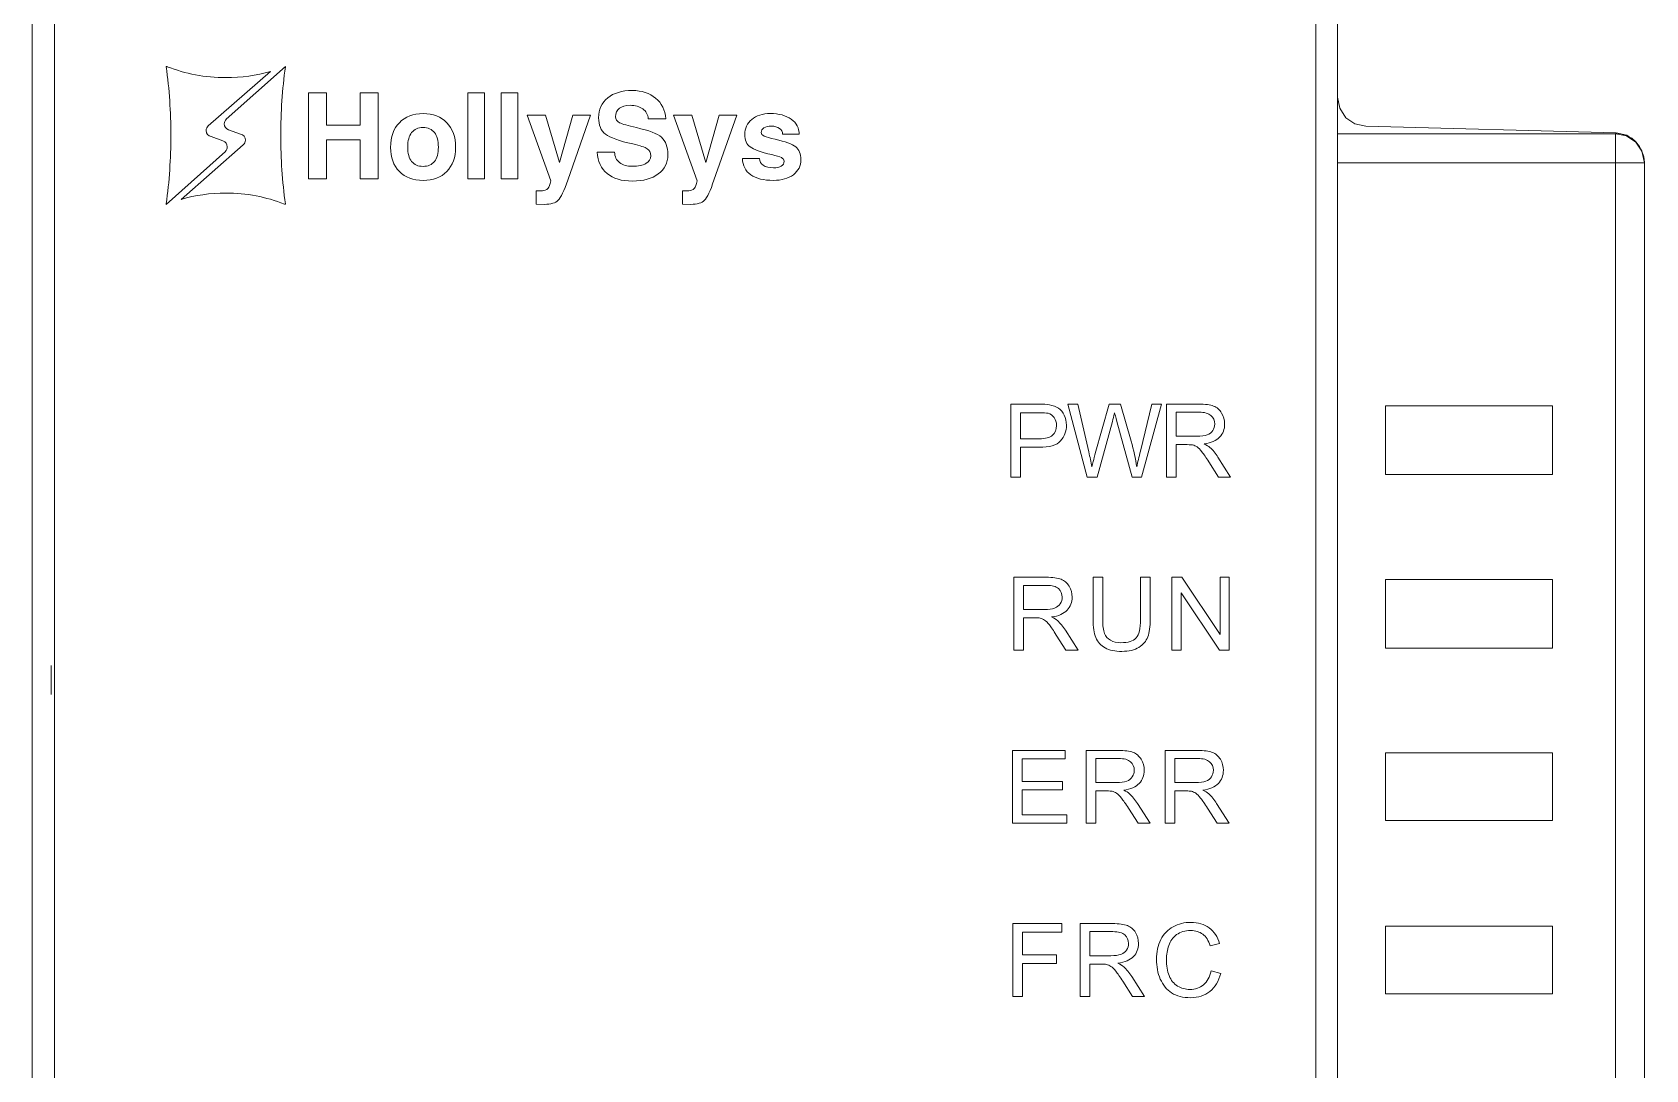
# Model space of a CAD drawing. Header units: millimetres. Extents: x 33157 to 59611, y -29750 to 1750.
# Drawn here: x 53482.45 to 53527.2, y -3073.43 to -3044.67 of the extents above; entities that cross this region are included whole.
import ezdxf

# ---------------------------------------------------------------- set-up
doc = ezdxf.new("R2010")
doc.units = ezdxf.units.MM
doc.layers.add('layer 1', color=7, linetype='Continuous', lineweight=18)

msp = doc.modelspace()

# ---------------------------------------------------------------- linework, layer by layer
at = {"layer": 'layer 1', "lineweight": 9}
for p, q in [((53482.452, -3043.274), (53482.452, -3207.671)), ((53483.068, -3043.274), (53483.068, -3107.638)), ((53518.05, -3043.274), (53518.05, -3107.638)), ((53518.65, -3043.274), (53518.65, -3170.437)), ((53526.358, -3047.485), (53526.358, -3168.689)), ((53527.158, -3048.251), (53527.158, -3048.284)), ((53527.158, -3048.284), (53527.158, -3168.207)), ((53482.978, -3062.225), (53482.978, -3063.023))]:
    msp.add_line(p, q, dxfattribs=at)
for points in [[(53519.978, -3056.928), (53524.61, -3056.928), (53524.61, -3055.024), (53519.978, -3055.024)], [(53519.978, -3061.738), (53524.61, -3061.738), (53524.61, -3059.835), (53519.978, -3059.835)], [(53519.978, -3066.523), (53524.61, -3066.523), (53524.61, -3064.645), (53519.978, -3064.645)], [(53519.978, -3071.323), (53524.61, -3071.323), (53524.61, -3069.445), (53519.978, -3069.445)]]:
    msp.add_lwpolyline(points, close=True, dxfattribs=at)
at = {"layer": 'layer 1'}
for points, knots in [([(53487.741, -3047.681), (53487.741, -3047.681), (53487.741, -3047.681), (53487.741, -3047.681), (53487.741, -3047.681), (53487.411, -3047.56), (53487.411, -3047.56), (53487.333, -3047.544), (53487.274, -3047.475), (53487.274, -3047.392), (53487.274, -3047.34), (53487.298, -3047.295), (53487.334, -3047.263), (53487.334, -3047.263), (53487.333, -3047.262), (53487.333, -3047.262), (53487.333, -3047.262), (53489.061, -3045.751), (53489.061, -3045.751), (53488.667, -3045.864), (53488.25, -3045.925), (53487.819, -3045.925), (53487.246, -3045.925), (53486.698, -3045.817), (53486.193, -3045.622), (53486.185, -3045.619), (53486.177, -3045.617), (53486.168, -3045.614), (53486.168, -3045.614), (53486.168, -3045.624), (53486.168, -3045.624), (53486.252, -3046.246), (53486.296, -3046.88), (53486.296, -3047.525), (53486.296, -3048.169), (53486.252, -3048.803), (53486.168, -3049.424), (53486.168, -3049.424), (53486.168, -3049.438), (53486.168, -3049.438), (53486.168, -3049.438), (53487.807, -3047.969), (53487.807, -3047.969), (53487.807, -3047.969), (53487.807, -3047.968), (53487.807, -3047.968), (53487.84, -3047.937), (53487.86, -3047.893), (53487.86, -3047.844), (53487.86, -3047.768), (53487.81, -3047.703), (53487.741, -3047.681)], [0, 0, 0, 0, 137436.576433, 137436.576433, 137436.576433, 274873.152865, 274873.152865, 274873.152865, 412309.729298, 412309.729298, 412309.729298, 549746.30573, 549746.30573, 549746.30573, 687182.882163, 687182.882163, 687182.882163, 824619.458595, 824619.458595, 824619.458595, 962056.035028, 962056.035028, 962056.035028, 1099492.61146, 1099492.61146, 1099492.61146, 1236929.187893, 1236929.187893, 1236929.187893, 1374365.764325, 1374365.764325, 1374365.764325, 1511802.340758, 1511802.340758, 1511802.340758, 1649238.91719, 1649238.91719, 1649238.91719, 1786675.493623, 1786675.493623, 1786675.493623, 1924112.070055, 1924112.070055, 1924112.070055, 2061548.646488, 2061548.646488, 2061548.646488, 2198985.222921, 2198985.222921, 2198985.222921, 2336421.799353, 2336421.799353, 2336421.799353, 2336421.799353]), ([(53487.898, -3047.37), (53487.898, -3047.37), (53487.898, -3047.37), (53487.898, -3047.37), (53487.898, -3047.37), (53488.228, -3047.49), (53488.228, -3047.49), (53488.306, -3047.507), (53488.364, -3047.576), (53488.364, -3047.659), (53488.364, -3047.71), (53488.341, -3047.756), (53488.305, -3047.788), (53488.305, -3047.788), (53488.305, -3047.789), (53488.305, -3047.789), (53488.305, -3047.789), (53486.578, -3049.3), (53486.578, -3049.3), (53486.972, -3049.187), (53487.388, -3049.125), (53487.82, -3049.125), (53488.393, -3049.125), (53488.941, -3049.233), (53489.445, -3049.429), (53489.454, -3049.432), (53489.462, -3049.434), (53489.471, -3049.437), (53489.471, -3049.437), (53489.471, -3049.426), (53489.471, -3049.426), (53489.387, -3048.805), (53489.343, -3048.171), (53489.343, -3047.526), (53489.343, -3046.882), (53489.387, -3046.248), (53489.471, -3045.626), (53489.471, -3045.626), (53489.471, -3045.613), (53489.471, -3045.613), (53489.471, -3045.613), (53487.831, -3047.081), (53487.831, -3047.081), (53487.831, -3047.081), (53487.832, -3047.082), (53487.832, -3047.082), (53487.799, -3047.114), (53487.778, -3047.157), (53487.778, -3047.206), (53487.778, -3047.283), (53487.829, -3047.347), (53487.898, -3047.37)], [0, 0, 0, 0, 137441.842143, 137441.842143, 137441.842143, 274883.684286, 274883.684286, 274883.684286, 412325.526429, 412325.526429, 412325.526429, 549767.368572, 549767.368572, 549767.368572, 687209.210715, 687209.210715, 687209.210715, 824651.052858, 824651.052858, 824651.052858, 962092.895001, 962092.895001, 962092.895001, 1099534.737144, 1099534.737144, 1099534.737144, 1236976.579287, 1236976.579287, 1236976.579287, 1374418.42143, 1374418.42143, 1374418.42143, 1511860.263573, 1511860.263573, 1511860.263573, 1649302.105716, 1649302.105716, 1649302.105716, 1786743.947859, 1786743.947859, 1786743.947859, 1924185.790002, 1924185.790002, 1924185.790002, 2061627.632145, 2061627.632145, 2061627.632145, 2199069.474288, 2199069.474288, 2199069.474288, 2336511.316431, 2336511.316431, 2336511.316431, 2336511.316431]), ([(53490.114, -3046.348), (53490.114, -3046.348), (53490.362, -3046.348), (53490.362, -3046.348), (53490.362, -3046.348), (53490.612, -3046.348), (53490.612, -3046.348), (53490.612, -3046.348), (53490.612, -3047.239), (53490.612, -3047.239), (53490.612, -3047.239), (53491.543, -3047.239), (53491.543, -3047.239), (53491.543, -3047.239), (53491.543, -3046.348), (53491.543, -3046.348), (53491.543, -3046.348), (53491.791, -3046.348), (53491.791, -3046.348), (53491.791, -3046.348), (53492.041, -3046.348), (53492.041, -3046.348), (53492.041, -3046.348), (53492.041, -3048.728), (53492.041, -3048.728), (53492.041, -3048.728), (53491.792, -3048.728), (53491.792, -3048.728), (53491.792, -3048.728), (53491.543, -3048.728), (53491.543, -3048.728), (53491.543, -3048.728), (53491.543, -3047.649), (53491.543, -3047.649), (53491.543, -3047.649), (53490.612, -3047.649), (53490.612, -3047.649), (53490.612, -3047.649), (53490.612, -3048.728), (53490.612, -3048.728), (53490.612, -3048.728), (53490.364, -3048.728), (53490.364, -3048.728), (53490.364, -3048.728), (53490.114, -3048.728), (53490.114, -3048.728), (53490.114, -3048.728), (53490.114, -3046.348), (53490.114, -3046.348)], [0, 0, 0, 0, 137825.336745, 137825.336745, 137825.336745, 275650.673491, 275650.673491, 275650.673491, 413476.010236, 413476.010236, 413476.010236, 551301.346982, 551301.346982, 551301.346982, 689126.683727, 689126.683727, 689126.683727, 826952.020472, 826952.020472, 826952.020472, 964777.357218, 964777.357218, 964777.357218, 1102602.693963, 1102602.693963, 1102602.693963, 1240428.030709, 1240428.030709, 1240428.030709, 1378253.367454, 1378253.367454, 1378253.367454, 1516078.7042, 1516078.7042, 1516078.7042, 1653904.040945, 1653904.040945, 1653904.040945, 1791729.37769, 1791729.37769, 1791729.37769, 1929554.714436, 1929554.714436, 1929554.714436, 2067380.051181, 2067380.051181, 2067380.051181, 2205205.387927, 2205205.387927, 2205205.387927, 2205205.387927]), ([(53494.529, -3046.348), (53494.529, -3046.348), (53494.761, -3046.348), (53494.761, -3046.348), (53494.761, -3046.348), (53494.994, -3046.348), (53494.994, -3046.348), (53494.994, -3046.348), (53494.994, -3048.728), (53494.994, -3048.728), (53494.994, -3048.728), (53494.762, -3048.728), (53494.762, -3048.728), (53494.762, -3048.728), (53494.529, -3048.728), (53494.529, -3048.728), (53494.529, -3048.728), (53494.529, -3046.348), (53494.529, -3046.348)], [0, 0, 0, 0, 145951.480071, 145951.480071, 145951.480071, 291902.960141, 291902.960141, 291902.960141, 437854.440212, 437854.440212, 437854.440212, 583805.920283, 583805.920283, 583805.920283, 729757.400353, 729757.400353, 729757.400353, 875708.880424, 875708.880424, 875708.880424, 875708.880424]), ([(53495.451, -3046.348), (53495.451, -3046.348), (53495.682, -3046.348), (53495.682, -3046.348), (53495.682, -3046.348), (53495.915, -3046.348), (53495.915, -3046.348), (53495.915, -3046.348), (53495.915, -3048.728), (53495.915, -3048.728), (53495.915, -3048.728), (53495.684, -3048.728), (53495.684, -3048.728), (53495.684, -3048.728), (53495.451, -3048.728), (53495.451, -3048.728), (53495.451, -3048.728), (53495.451, -3046.348), (53495.451, -3046.348)], [0, 0, 0, 0, 145953.919739, 145953.919739, 145953.919739, 291907.839478, 291907.839478, 291907.839478, 437861.759216, 437861.759216, 437861.759216, 583815.678955, 583815.678955, 583815.678955, 729769.598694, 729769.598694, 729769.598694, 875723.518433, 875723.518433, 875723.518433, 875723.518433]), ([(53499.533, -3047.063), (53499.525, -3046.95), (53499.475, -3046.859), (53499.384, -3046.793), (53499.294, -3046.726), (53499.176, -3046.693), (53499.03, -3046.693), (53498.904, -3046.693), (53498.805, -3046.721), (53498.734, -3046.776), (53498.663, -3046.832), (53498.627, -3046.909), (53498.627, -3047.009), (53498.627, -3047.08), (53498.665, -3047.135), (53498.739, -3047.174), (53498.812, -3047.213), (53498.968, -3047.258), (53499.207, -3047.311), (53499.553, -3047.389), (53499.785, -3047.479), (53499.902, -3047.58), (53500.019, -3047.681), (53500.077, -3047.842), (53500.077, -3048.064), (53500.077, -3048.288), (53499.989, -3048.465), (53499.813, -3048.596), (53499.637, -3048.728), (53499.399, -3048.793), (53499.099, -3048.793), (53498.798, -3048.793), (53498.562, -3048.723), (53498.393, -3048.584), (53498.223, -3048.445), (53498.133, -3048.247), (53498.121, -3047.99), (53498.121, -3047.99), (53498.6, -3047.99), (53498.6, -3047.99), (53498.605, -3048.116), (53498.651, -3048.213), (53498.737, -3048.281), (53498.824, -3048.349), (53498.944, -3048.383), (53499.099, -3048.383), (53499.257, -3048.383), (53499.382, -3048.358), (53499.471, -3048.306), (53499.56, -3048.255), (53499.604, -3048.184), (53499.604, -3048.094), (53499.604, -3048.004), (53499.572, -3047.938), (53499.508, -3047.896), (53499.445, -3047.854), (53499.311, -3047.81), (53499.106, -3047.765), (53498.728, -3047.681), (53498.476, -3047.589), (53498.348, -3047.491), (53498.222, -3047.394), (53498.159, -3047.242), (53498.159, -3047.036), (53498.159, -3046.805), (53498.243, -3046.622), (53498.41, -3046.486), (53498.577, -3046.351), (53498.804, -3046.283), (53499.089, -3046.283), (53499.355, -3046.283), (53499.573, -3046.353), (53499.74, -3046.494), (53499.907, -3046.635), (53500, -3046.824), (53500.019, -3047.063), (53500.019, -3047.063), (53499.533, -3047.063), (53499.533, -3047.063)], [0, 0, 0, 0, 135972.307312, 135972.307312, 135972.307312, 271944.614624, 271944.614624, 271944.614624, 407916.921935, 407916.921935, 407916.921935, 543889.229247, 543889.229247, 543889.229247, 679861.536559, 679861.536559, 679861.536559, 815833.843871, 815833.843871, 815833.843871, 951806.151182, 951806.151182, 951806.151182, 1087778.458494, 1087778.458494, 1087778.458494, 1223750.765806, 1223750.765806, 1223750.765806, 1359723.073118, 1359723.073118, 1359723.073118, 1495695.380429, 1495695.380429, 1495695.380429, 1631667.687741, 1631667.687741, 1631667.687741, 1767639.995053, 1767639.995053, 1767639.995053, 1903612.302365, 1903612.302365, 1903612.302365, 2039584.609677, 2039584.609677, 2039584.609677, 2175556.916988, 2175556.916988, 2175556.916988, 2311529.2243, 2311529.2243, 2311529.2243, 2447501.531612, 2447501.531612, 2447501.531612, 2583473.838924, 2583473.838924, 2583473.838924, 2719446.146235, 2719446.146235, 2719446.146235, 2855418.453547, 2855418.453547, 2855418.453547, 2991390.760859, 2991390.760859, 2991390.760859, 3127363.068171, 3127363.068171, 3127363.068171, 3263335.375483, 3263335.375483, 3263335.375483, 3399307.682794, 3399307.682794, 3399307.682794, 3535279.990106, 3535279.990106, 3535279.990106, 3535279.990106]), ([(53492.632, -3048.527), (53492.469, -3048.362), (53492.388, -3048.139), (53492.388, -3047.858), (53492.388, -3047.571), (53492.469, -3047.343), (53492.632, -3047.174), (53492.795, -3047.006), (53493.014, -3046.921), (53493.289, -3046.921), (53493.566, -3046.921), (53493.786, -3047.006), (53493.948, -3047.174), (53494.11, -3047.343), (53494.191, -3047.571), (53494.191, -3047.858), (53494.191, -3048.139), (53494.11, -3048.362), (53493.948, -3048.527), (53493.786, -3048.692), (53493.566, -3048.774), (53493.289, -3048.774), (53493.014, -3048.774), (53492.795, -3048.692), (53492.632, -3048.527)], [0, 0, 0, 0, 142701.364532, 142701.364532, 142701.364532, 285402.729065, 285402.729065, 285402.729065, 428104.093597, 428104.093597, 428104.093597, 570805.458129, 570805.458129, 570805.458129, 713506.822661, 713506.822661, 713506.822661, 856208.187194, 856208.187194, 856208.187194, 998909.551726, 998909.551726, 998909.551726, 1141610.916258, 1141610.916258, 1141610.916258, 1141610.916258]), ([(53497.3, -3048.766), (53497.199, -3049.063), (53497.111, -3049.249), (53497.039, -3049.325), (53496.967, -3049.4), (53496.837, -3049.438), (53496.652, -3049.438), (53496.652, -3049.438), (53496.43, -3049.433), (53496.43, -3049.433), (53496.43, -3049.433), (53496.43, -3049.061), (53496.43, -3049.061), (53496.44, -3049.065), (53496.47, -3049.067), (53496.519, -3049.067), (53496.643, -3049.067), (53496.724, -3049.042), (53496.762, -3048.991), (53496.785, -3048.959), (53496.809, -3048.892), (53496.833, -3048.79), (53496.833, -3048.79), (53496.176, -3046.967), (53496.176, -3046.967), (53496.176, -3046.967), (53496.432, -3046.967), (53496.432, -3046.967), (53496.432, -3046.967), (53496.689, -3046.967), (53496.689, -3046.967), (53496.689, -3046.967), (53497.072, -3048.274), (53497.072, -3048.274), (53497.072, -3048.274), (53497.073, -3048.274), (53497.073, -3048.274), (53497.073, -3048.274), (53497.446, -3046.967), (53497.446, -3046.967), (53497.446, -3046.967), (53497.689, -3046.967), (53497.689, -3046.967), (53497.689, -3046.967), (53497.932, -3046.967), (53497.932, -3046.967), (53497.932, -3046.967), (53497.3, -3048.766), (53497.3, -3048.766)], [0, 0, 0, 0, 137841.904516, 137841.904516, 137841.904516, 275683.809033, 275683.809033, 275683.809033, 413525.713549, 413525.713549, 413525.713549, 551367.618065, 551367.618065, 551367.618065, 689209.522582, 689209.522582, 689209.522582, 827051.427098, 827051.427098, 827051.427098, 964893.331614, 964893.331614, 964893.331614, 1102735.236131, 1102735.236131, 1102735.236131, 1240577.140647, 1240577.140647, 1240577.140647, 1378419.045164, 1378419.045164, 1378419.045164, 1516260.94968, 1516260.94968, 1516260.94968, 1654102.854196, 1654102.854196, 1654102.854196, 1791944.758713, 1791944.758713, 1791944.758713, 1929786.663229, 1929786.663229, 1929786.663229, 2067628.567745, 2067628.567745, 2067628.567745, 2205470.472262, 2205470.472262, 2205470.472262, 2205470.472262]), ([(53501.357, -3048.766), (53501.256, -3049.063), (53501.169, -3049.249), (53501.096, -3049.325), (53501.024, -3049.4), (53500.895, -3049.438), (53500.709, -3049.438), (53500.709, -3049.438), (53500.487, -3049.433), (53500.487, -3049.433), (53500.487, -3049.433), (53500.487, -3049.061), (53500.487, -3049.061), (53500.498, -3049.065), (53500.527, -3049.067), (53500.576, -3049.067), (53500.7, -3049.067), (53500.781, -3049.042), (53500.819, -3048.991), (53500.843, -3048.959), (53500.866, -3048.892), (53500.89, -3048.79), (53500.89, -3048.79), (53500.233, -3046.967), (53500.233, -3046.967), (53500.233, -3046.967), (53500.489, -3046.967), (53500.489, -3046.967), (53500.489, -3046.967), (53500.746, -3046.967), (53500.746, -3046.967), (53500.746, -3046.967), (53501.13, -3048.274), (53501.13, -3048.274), (53501.13, -3048.274), (53501.13, -3048.274), (53501.13, -3048.274), (53501.13, -3048.274), (53501.503, -3046.967), (53501.503, -3046.967), (53501.503, -3046.967), (53501.746, -3046.967), (53501.746, -3046.967), (53501.746, -3046.967), (53501.989, -3046.967), (53501.989, -3046.967), (53501.989, -3046.967), (53501.357, -3048.766), (53501.357, -3048.766)], [0, 0, 0, 0, 137852.047051, 137852.047051, 137852.047051, 275704.094102, 275704.094102, 275704.094102, 413556.141153, 413556.141153, 413556.141153, 551408.188204, 551408.188204, 551408.188204, 689260.235255, 689260.235255, 689260.235255, 827112.282307, 827112.282307, 827112.282307, 964964.329358, 964964.329358, 964964.329358, 1102816.376409, 1102816.376409, 1102816.376409, 1240668.42346, 1240668.42346, 1240668.42346, 1378520.470511, 1378520.470511, 1378520.470511, 1516372.517562, 1516372.517562, 1516372.517562, 1654224.564613, 1654224.564613, 1654224.564613, 1792076.611664, 1792076.611664, 1792076.611664, 1929928.658715, 1929928.658715, 1929928.658715, 2067780.705766, 2067780.705766, 2067780.705766, 2205632.752818, 2205632.752818, 2205632.752818, 2205632.752818]), ([(53503.259, -3047.496), (53503.259, -3047.428), (53503.231, -3047.373), (53503.174, -3047.332), (53503.118, -3047.291), (53503.044, -3047.27), (53502.951, -3047.27), (53502.861, -3047.27), (53502.791, -3047.286), (53502.741, -3047.316), (53502.691, -3047.347), (53502.666, -3047.39), (53502.666, -3047.445), (53502.666, -3047.484), (53502.694, -3047.518), (53502.751, -3047.546), (53502.808, -3047.573), (53502.908, -3047.602), (53503.051, -3047.635), (53503.337, -3047.699), (53503.527, -3047.768), (53503.624, -3047.844), (53503.72, -3047.919), (53503.768, -3048.038), (53503.768, -3048.2), (53503.768, -3048.372), (53503.698, -3048.511), (53503.558, -3048.617), (53503.418, -3048.722), (53503.234, -3048.774), (53503.005, -3048.774), (53502.734, -3048.774), (53502.525, -3048.723), (53502.378, -3048.619), (53502.232, -3048.515), (53502.154, -3048.364), (53502.144, -3048.166), (53502.144, -3048.166), (53502.617, -3048.166), (53502.617, -3048.166), (53502.62, -3048.247), (53502.656, -3048.31), (53502.725, -3048.356), (53502.793, -3048.402), (53502.887, -3048.425), (53503.004, -3048.425), (53503.097, -3048.425), (53503.17, -3048.409), (53503.222, -3048.377), (53503.275, -3048.345), (53503.301, -3048.301), (53503.301, -3048.244), (53503.301, -3048.204), (53503.276, -3048.17), (53503.225, -3048.142), (53503.174, -3048.115), (53503.085, -3048.087), (53502.958, -3048.059), (53502.66, -3047.992), (53502.461, -3047.921), (53502.36, -3047.847), (53502.26, -3047.774), (53502.21, -3047.66), (53502.21, -3047.505), (53502.21, -3047.331), (53502.275, -3047.189), (53502.405, -3047.082), (53502.535, -3046.975), (53502.706, -3046.921), (53502.919, -3046.921), (53503.159, -3046.921), (53503.352, -3046.974), (53503.499, -3047.079), (53503.645, -3047.184), (53503.719, -3047.323), (53503.719, -3047.496), (53503.719, -3047.496), (53503.719, -3047.496), (53503.719, -3047.496), (53503.719, -3047.496), (53503.259, -3047.496), (53503.259, -3047.496)], [0, 0, 0, 0, 135814.786965, 135814.786965, 135814.786965, 271629.573931, 271629.573931, 271629.573931, 407444.360896, 407444.360896, 407444.360896, 543259.147862, 543259.147862, 543259.147862, 679073.934827, 679073.934827, 679073.934827, 814888.721792, 814888.721792, 814888.721792, 950703.508758, 950703.508758, 950703.508758, 1086518.295723, 1086518.295723, 1086518.295723, 1222333.082689, 1222333.082689, 1222333.082689, 1358147.869654, 1358147.869654, 1358147.869654, 1493962.656619, 1493962.656619, 1493962.656619, 1629777.443585, 1629777.443585, 1629777.443585, 1765592.23055, 1765592.23055, 1765592.23055, 1901407.017516, 1901407.017516, 1901407.017516, 2037221.804481, 2037221.804481, 2037221.804481, 2173036.591446, 2173036.591446, 2173036.591446, 2308851.378412, 2308851.378412, 2308851.378412, 2444666.165377, 2444666.165377, 2444666.165377, 2580480.952343, 2580480.952343, 2580480.952343, 2716295.739308, 2716295.739308, 2716295.739308, 2852110.526273, 2852110.526273, 2852110.526273, 2987925.313239, 2987925.313239, 2987925.313239, 3123740.100204, 3123740.100204, 3123740.100204, 3259554.88717, 3259554.88717, 3259554.88717, 3395369.674135, 3395369.674135, 3395369.674135, 3531184.4611, 3531184.4611, 3531184.4611, 3666999.248066, 3666999.248066, 3666999.248066, 3666999.248066]), ([(53493.606, -3048.249), (53493.678, -3048.159), (53493.714, -3048.027), (53493.714, -3047.853), (53493.714, -3047.675), (53493.678, -3047.54), (53493.606, -3047.448), (53493.533, -3047.356), (53493.428, -3047.31), (53493.289, -3047.31), (53493.15, -3047.31), (53493.045, -3047.356), (53492.973, -3047.448), (53492.901, -3047.54), (53492.865, -3047.675), (53492.865, -3047.853), (53492.865, -3048.027), (53492.901, -3048.159), (53492.973, -3048.249), (53493.045, -3048.34), (53493.15, -3048.385), (53493.289, -3048.385), (53493.428, -3048.385), (53493.533, -3048.34), (53493.606, -3048.249)], [0, 0, 0, 0, 142702.571613, 142702.571613, 142702.571613, 285405.143226, 285405.143226, 285405.143226, 428107.714839, 428107.714839, 428107.714839, 570810.286452, 570810.286452, 570810.286452, 713512.858065, 713512.858065, 713512.858065, 856215.429678, 856215.429678, 856215.429678, 998918.001291, 998918.001291, 998918.001291, 1141620.572904, 1141620.572904, 1141620.572904, 1141620.572904]), ([(53509.588, -3056.997), (53509.588, -3056.997), (53509.588, -3054.977), (53509.588, -3054.977), (53509.588, -3054.977), (53510.351, -3054.977), (53510.351, -3054.977), (53510.485, -3054.977), (53510.588, -3054.983), (53510.659, -3054.996), (53510.758, -3055.012), (53510.841, -3055.044), (53510.909, -3055.09), (53510.976, -3055.136), (53511.03, -3055.201), (53511.071, -3055.285), (53511.112, -3055.368), (53511.132, -3055.46), (53511.132, -3055.56), (53511.132, -3055.731), (53511.078, -3055.876), (53510.968, -3055.995), (53510.859, -3056.114), (53510.661, -3056.173), (53510.375, -3056.173), (53510.375, -3056.173), (53509.856, -3056.173), (53509.856, -3056.173), (53509.856, -3056.173), (53509.856, -3056.997), (53509.856, -3056.997), (53509.856, -3056.997), (53509.588, -3056.997), (53509.588, -3056.997)], [0, 0, 0, 0, 139957.446577, 139957.446577, 139957.446577, 279914.893153, 279914.893153, 279914.893153, 419872.33973, 419872.33973, 419872.33973, 559829.786306, 559829.786306, 559829.786306, 699787.232883, 699787.232883, 699787.232883, 839744.679459, 839744.679459, 839744.679459, 979702.126036, 979702.126036, 979702.126036, 1119659.572612, 1119659.572612, 1119659.572612, 1259617.019189, 1259617.019189, 1259617.019189, 1399574.465765, 1399574.465765, 1399574.465765, 1539531.912342, 1539531.912342, 1539531.912342, 1539531.912342]), ([(53511.702, -3056.997), (53511.702, -3056.997), (53511.17, -3054.977), (53511.17, -3054.977), (53511.17, -3054.977), (53511.447, -3054.977), (53511.447, -3054.977), (53511.447, -3054.977), (53511.75, -3056.302), (53511.75, -3056.302), (53511.783, -3056.44), (53511.812, -3056.578), (53511.837, -3056.715), (53511.89, -3056.499), (53511.921, -3056.375), (53511.93, -3056.342), (53511.93, -3056.342), (53512.312, -3054.977), (53512.312, -3054.977), (53512.312, -3054.977), (53512.634, -3054.977), (53512.634, -3054.977), (53512.634, -3054.977), (53512.924, -3056), (53512.924, -3056), (53512.995, -3056.254), (53513.048, -3056.492), (53513.082, -3056.715), (53513.109, -3056.587), (53513.143, -3056.441), (53513.185, -3056.276), (53513.185, -3056.276), (53513.5, -3054.977), (53513.5, -3054.977), (53513.5, -3054.977), (53513.769, -3054.977), (53513.769, -3054.977), (53513.769, -3054.977), (53513.216, -3056.997), (53513.216, -3056.997), (53513.216, -3056.997), (53512.956, -3056.997), (53512.956, -3056.997), (53512.956, -3056.997), (53512.532, -3055.458), (53512.532, -3055.458), (53512.496, -3055.329), (53512.475, -3055.25), (53512.467, -3055.221), (53512.443, -3055.313), (53512.423, -3055.392), (53512.405, -3055.457), (53512.405, -3055.457), (53511.981, -3056.997), (53511.981, -3056.997), (53511.981, -3056.997), (53511.702, -3056.997), (53511.702, -3056.997)], [0, 0, 0, 0, 137035.396405, 137035.396405, 137035.396405, 274070.792809, 274070.792809, 274070.792809, 411106.189214, 411106.189214, 411106.189214, 548141.585619, 548141.585619, 548141.585619, 685176.982023, 685176.982023, 685176.982023, 822212.378428, 822212.378428, 822212.378428, 959247.774833, 959247.774833, 959247.774833, 1096283.171237, 1096283.171237, 1096283.171237, 1233318.567642, 1233318.567642, 1233318.567642, 1370353.964047, 1370353.964047, 1370353.964047, 1507389.360451, 1507389.360451, 1507389.360451, 1644424.756856, 1644424.756856, 1644424.756856, 1781460.153261, 1781460.153261, 1781460.153261, 1918495.549665, 1918495.549665, 1918495.549665, 2055530.94607, 2055530.94607, 2055530.94607, 2192566.342475, 2192566.342475, 2192566.342475, 2329601.738879, 2329601.738879, 2329601.738879, 2466637.135284, 2466637.135284, 2466637.135284, 2603672.531689, 2603672.531689, 2603672.531689, 2603672.531689]), ([(53513.905, -3056.997), (53513.905, -3056.997), (53513.905, -3054.977), (53513.905, -3054.977), (53513.905, -3054.977), (53514.8, -3054.977), (53514.8, -3054.977), (53514.981, -3054.977), (53515.118, -3054.995), (53515.211, -3055.031), (53515.305, -3055.067), (53515.38, -3055.131), (53515.435, -3055.223), (53515.491, -3055.315), (53515.519, -3055.416), (53515.519, -3055.527), (53515.519, -3055.671), (53515.473, -3055.792), (53515.38, -3055.89), (53515.287, -3055.988), (53515.144, -3056.05), (53514.951, -3056.077), (53515.022, -3056.111), (53515.075, -3056.145), (53515.112, -3056.178), (53515.19, -3056.249), (53515.264, -3056.339), (53515.333, -3056.447), (53515.333, -3056.447), (53515.682, -3056.997), (53515.682, -3056.997), (53515.682, -3056.997), (53515.348, -3056.997), (53515.348, -3056.997), (53515.348, -3056.997), (53515.081, -3056.577), (53515.081, -3056.577), (53515.004, -3056.455), (53514.939, -3056.362), (53514.889, -3056.298), (53514.838, -3056.233), (53514.793, -3056.189), (53514.753, -3056.163), (53514.713, -3056.137), (53514.673, -3056.12), (53514.631, -3056.109), (53514.601, -3056.103), (53514.552, -3056.1), (53514.483, -3056.1), (53514.483, -3056.1), (53514.173, -3056.1), (53514.173, -3056.1), (53514.173, -3056.1), (53514.173, -3056.997), (53514.173, -3056.997), (53514.173, -3056.997), (53513.905, -3056.997), (53513.905, -3056.997)], [0, 0, 0, 0, 137044.367834, 137044.367834, 137044.367834, 274088.735669, 274088.735669, 274088.735669, 411133.103503, 411133.103503, 411133.103503, 548177.471338, 548177.471338, 548177.471338, 685221.839172, 685221.839172, 685221.839172, 822266.207006, 822266.207006, 822266.207006, 959310.574841, 959310.574841, 959310.574841, 1096354.942675, 1096354.942675, 1096354.942675, 1233399.31051, 1233399.31051, 1233399.31051, 1370443.678344, 1370443.678344, 1370443.678344, 1507488.046179, 1507488.046179, 1507488.046179, 1644532.414013, 1644532.414013, 1644532.414013, 1781576.781847, 1781576.781847, 1781576.781847, 1918621.149682, 1918621.149682, 1918621.149682, 2055665.517516, 2055665.517516, 2055665.517516, 2192709.885351, 2192709.885351, 2192709.885351, 2329754.253185, 2329754.253185, 2329754.253185, 2466798.621019, 2466798.621019, 2466798.621019, 2603842.988854, 2603842.988854, 2603842.988854, 2603842.988854]), ([(53509.856, -3055.936), (53509.856, -3055.936), (53510.379, -3055.936), (53510.379, -3055.936), (53510.552, -3055.936), (53510.674, -3055.904), (53510.747, -3055.84), (53510.819, -3055.775), (53510.856, -3055.685), (53510.856, -3055.568), (53510.856, -3055.484), (53510.834, -3055.411), (53510.792, -3055.351), (53510.749, -3055.291), (53510.692, -3055.251), (53510.623, -3055.231), (53510.578, -3055.22), (53510.494, -3055.214), (53510.373, -3055.214), (53510.373, -3055.214), (53509.856, -3055.214), (53509.856, -3055.214), (53509.856, -3055.214), (53509.856, -3055.936), (53509.856, -3055.936)], [0, 0, 0, 0, 142758.458817, 142758.458817, 142758.458817, 285516.917633, 285516.917633, 285516.917633, 428275.37645, 428275.37645, 428275.37645, 571033.835266, 571033.835266, 571033.835266, 713792.294083, 713792.294083, 713792.294083, 856550.752899, 856550.752899, 856550.752899, 999309.211716, 999309.211716, 999309.211716, 1142067.670532, 1142067.670532, 1142067.670532, 1142067.670532]), ([(53514.173, -3055.868), (53514.173, -3055.868), (53514.747, -3055.868), (53514.747, -3055.868), (53514.869, -3055.868), (53514.964, -3055.856), (53515.033, -3055.83), (53515.102, -3055.805), (53515.154, -3055.765), (53515.189, -3055.709), (53515.225, -3055.653), (53515.243, -3055.593), (53515.243, -3055.528), (53515.243, -3055.432), (53515.208, -3055.353), (53515.139, -3055.292), (53515.07, -3055.23), (53514.961, -3055.2), (53514.812, -3055.2), (53514.812, -3055.2), (53514.173, -3055.2), (53514.173, -3055.2), (53514.173, -3055.2), (53514.173, -3055.868), (53514.173, -3055.868)], [0, 0, 0, 0, 142769.963307, 142769.963307, 142769.963307, 285539.926614, 285539.926614, 285539.926614, 428309.889922, 428309.889922, 428309.889922, 571079.853229, 571079.853229, 571079.853229, 713849.816536, 713849.816536, 713849.816536, 856619.779843, 856619.779843, 856619.779843, 999389.74315, 999389.74315, 999389.74315, 1142159.706457, 1142159.706457, 1142159.706457, 1142159.706457]), ([(53509.675, -3061.797), (53509.675, -3061.797), (53509.675, -3059.777), (53509.675, -3059.777), (53509.675, -3059.777), (53510.57, -3059.777), (53510.57, -3059.777), (53510.751, -3059.777), (53510.888, -3059.795), (53510.981, -3059.831), (53511.075, -3059.867), (53511.15, -3059.931), (53511.205, -3060.023), (53511.261, -3060.115), (53511.289, -3060.216), (53511.289, -3060.327), (53511.289, -3060.471), (53511.243, -3060.592), (53511.15, -3060.69), (53511.057, -3060.788), (53510.914, -3060.85), (53510.721, -3060.877), (53510.792, -3060.911), (53510.845, -3060.945), (53510.882, -3060.978), (53510.96, -3061.049), (53511.034, -3061.139), (53511.103, -3061.247), (53511.103, -3061.247), (53511.452, -3061.797), (53511.452, -3061.797), (53511.452, -3061.797), (53511.118, -3061.797), (53511.118, -3061.797), (53511.118, -3061.797), (53510.851, -3061.377), (53510.851, -3061.377), (53510.774, -3061.255), (53510.709, -3061.162), (53510.659, -3061.098), (53510.608, -3061.033), (53510.563, -3060.989), (53510.523, -3060.963), (53510.483, -3060.937), (53510.443, -3060.92), (53510.401, -3060.909), (53510.371, -3060.903), (53510.322, -3060.9), (53510.253, -3060.9), (53510.253, -3060.9), (53509.943, -3060.9), (53509.943, -3060.9), (53509.943, -3060.9), (53509.943, -3061.797), (53509.943, -3061.797), (53509.943, -3061.797), (53509.675, -3061.797), (53509.675, -3061.797)], [0, 0, 0, 0, 137040.158022, 137040.158022, 137040.158022, 274080.316044, 274080.316044, 274080.316044, 411120.474067, 411120.474067, 411120.474067, 548160.632089, 548160.632089, 548160.632089, 685200.790111, 685200.790111, 685200.790111, 822240.948133, 822240.948133, 822240.948133, 959281.106155, 959281.106155, 959281.106155, 1096321.264178, 1096321.264178, 1096321.264178, 1233361.4222, 1233361.4222, 1233361.4222, 1370401.580222, 1370401.580222, 1370401.580222, 1507441.738244, 1507441.738244, 1507441.738244, 1644481.896267, 1644481.896267, 1644481.896267, 1781522.054289, 1781522.054289, 1781522.054289, 1918562.212311, 1918562.212311, 1918562.212311, 2055602.370333, 2055602.370333, 2055602.370333, 2192642.528355, 2192642.528355, 2192642.528355, 2329682.686378, 2329682.686378, 2329682.686378, 2466722.8444, 2466722.8444, 2466722.8444, 2603763.002422, 2603763.002422, 2603763.002422, 2603763.002422]), ([(53509.943, -3060.668), (53509.943, -3060.668), (53510.517, -3060.668), (53510.517, -3060.668), (53510.639, -3060.668), (53510.734, -3060.656), (53510.803, -3060.63), (53510.872, -3060.605), (53510.924, -3060.565), (53510.959, -3060.509), (53510.995, -3060.453), (53511.013, -3060.393), (53511.013, -3060.328), (53511.013, -3060.232), (53510.978, -3060.153), (53510.909, -3060.092), (53510.84, -3060.03), (53510.731, -3060), (53510.582, -3060), (53510.582, -3060), (53509.943, -3060), (53509.943, -3060), (53509.943, -3060), (53509.943, -3060.668), (53509.943, -3060.668)], [0, 0, 0, 0, 142765.717404, 142765.717404, 142765.717404, 285531.434809, 285531.434809, 285531.434809, 428297.152213, 428297.152213, 428297.152213, 571062.869618, 571062.869618, 571062.869618, 713828.587022, 713828.587022, 713828.587022, 856594.304427, 856594.304427, 856594.304427, 999360.021831, 999360.021831, 999360.021831, 1142125.739236, 1142125.739236, 1142125.739236, 1142125.739236]), ([(53513.188, -3059.777), (53513.188, -3059.777), (53513.456, -3059.777), (53513.456, -3059.777), (53513.456, -3059.777), (53513.456, -3060.944), (53513.456, -3060.944), (53513.456, -3061.147), (53513.433, -3061.308), (53513.387, -3061.428), (53513.341, -3061.547), (53513.258, -3061.644), (53513.139, -3061.719), (53513.019, -3061.793), (53512.862, -3061.831), (53512.668, -3061.831), (53512.479, -3061.831), (53512.324, -3061.799), (53512.204, -3061.733), (53512.084, -3061.668), (53511.998, -3061.574), (53511.947, -3061.45), (53511.896, -3061.326), (53511.87, -3061.158), (53511.87, -3060.944), (53511.87, -3060.944), (53511.87, -3059.777), (53511.87, -3059.777), (53511.87, -3059.777), (53512.138, -3059.777), (53512.138, -3059.777), (53512.138, -3059.777), (53512.138, -3060.943), (53512.138, -3060.943), (53512.138, -3061.119), (53512.154, -3061.248), (53512.187, -3061.331), (53512.219, -3061.414), (53512.275, -3061.479), (53512.354, -3061.523), (53512.433, -3061.569), (53512.53, -3061.591), (53512.644, -3061.591), (53512.84, -3061.591), (53512.98, -3061.547), (53513.063, -3061.458), (53513.146, -3061.368), (53513.188, -3061.197), (53513.188, -3060.943), (53513.188, -3060.943), (53513.188, -3059.777), (53513.188, -3059.777)], [0, 0, 0, 0, 137518.736648, 137518.736648, 137518.736648, 275037.473296, 275037.473296, 275037.473296, 412556.209943, 412556.209943, 412556.209943, 550074.946591, 550074.946591, 550074.946591, 687593.683239, 687593.683239, 687593.683239, 825112.419887, 825112.419887, 825112.419887, 962631.156535, 962631.156535, 962631.156535, 1100149.893183, 1100149.893183, 1100149.893183, 1237668.62983, 1237668.62983, 1237668.62983, 1375187.366478, 1375187.366478, 1375187.366478, 1512706.103126, 1512706.103126, 1512706.103126, 1650224.839774, 1650224.839774, 1650224.839774, 1787743.576422, 1787743.576422, 1787743.576422, 1925262.31307, 1925262.31307, 1925262.31307, 2062781.049717, 2062781.049717, 2062781.049717, 2200299.786365, 2200299.786365, 2200299.786365, 2337818.523013, 2337818.523013, 2337818.523013, 2337818.523013]), ([(53514.056, -3061.797), (53514.056, -3061.797), (53514.056, -3059.777), (53514.056, -3059.777), (53514.056, -3059.777), (53514.331, -3059.777), (53514.331, -3059.777), (53514.331, -3059.777), (53515.391, -3061.363), (53515.391, -3061.363), (53515.391, -3061.363), (53515.391, -3059.777), (53515.391, -3059.777), (53515.391, -3059.777), (53515.648, -3059.777), (53515.648, -3059.777), (53515.648, -3059.777), (53515.648, -3061.797), (53515.648, -3061.797), (53515.648, -3061.797), (53515.373, -3061.797), (53515.373, -3061.797), (53515.373, -3061.797), (53514.313, -3060.211), (53514.313, -3060.211), (53514.313, -3060.211), (53514.313, -3061.797), (53514.313, -3061.797), (53514.313, -3061.797), (53514.056, -3061.797), (53514.056, -3061.797)], [0, 0, 0, 0, 140823.829177, 140823.829177, 140823.829177, 281647.658355, 281647.658355, 281647.658355, 422471.487532, 422471.487532, 422471.487532, 563295.316709, 563295.316709, 563295.316709, 704119.145887, 704119.145887, 704119.145887, 844942.975064, 844942.975064, 844942.975064, 985766.804241, 985766.804241, 985766.804241, 1126590.633419, 1126590.633419, 1126590.633419, 1267414.462596, 1267414.462596, 1267414.462596, 1408238.291773, 1408238.291773, 1408238.291773, 1408238.291773]), ([(53511.674, -3066.597), (53511.674, -3066.597), (53511.674, -3064.577), (53511.674, -3064.577), (53511.674, -3064.577), (53512.57, -3064.577), (53512.57, -3064.577), (53512.75, -3064.577), (53512.887, -3064.595), (53512.98, -3064.631), (53513.074, -3064.667), (53513.149, -3064.731), (53513.205, -3064.823), (53513.261, -3064.915), (53513.288, -3065.016), (53513.288, -3065.127), (53513.288, -3065.271), (53513.242, -3065.392), (53513.149, -3065.49), (53513.057, -3065.588), (53512.914, -3065.65), (53512.72, -3065.677), (53512.791, -3065.711), (53512.844, -3065.745), (53512.881, -3065.778), (53512.959, -3065.849), (53513.033, -3065.939), (53513.102, -3066.047), (53513.102, -3066.047), (53513.452, -3066.597), (53513.452, -3066.597), (53513.452, -3066.597), (53513.118, -3066.597), (53513.118, -3066.597), (53513.118, -3066.597), (53512.85, -3066.177), (53512.85, -3066.177), (53512.773, -3066.055), (53512.708, -3065.962), (53512.658, -3065.898), (53512.607, -3065.833), (53512.562, -3065.789), (53512.522, -3065.763), (53512.483, -3065.737), (53512.442, -3065.72), (53512.4, -3065.709), (53512.37, -3065.703), (53512.321, -3065.7), (53512.252, -3065.7), (53512.252, -3065.7), (53511.942, -3065.7), (53511.942, -3065.7), (53511.942, -3065.7), (53511.942, -3066.597), (53511.942, -3066.597), (53511.942, -3066.597), (53511.674, -3066.597), (53511.674, -3066.597)], [0, 0, 0, 0, 137051.434363, 137051.434363, 137051.434363, 274102.868726, 274102.868726, 274102.868726, 411154.303088, 411154.303088, 411154.303088, 548205.737451, 548205.737451, 548205.737451, 685257.171814, 685257.171814, 685257.171814, 822308.606177, 822308.606177, 822308.606177, 959360.04054, 959360.04054, 959360.04054, 1096411.474902, 1096411.474902, 1096411.474902, 1233462.909265, 1233462.909265, 1233462.909265, 1370514.343628, 1370514.343628, 1370514.343628, 1507565.777991, 1507565.777991, 1507565.777991, 1644617.212354, 1644617.212354, 1644617.212354, 1781668.646716, 1781668.646716, 1781668.646716, 1918720.081079, 1918720.081079, 1918720.081079, 2055771.515442, 2055771.515442, 2055771.515442, 2192822.949805, 2192822.949805, 2192822.949805, 2329874.384167, 2329874.384167, 2329874.384167, 2466925.81853, 2466925.81853, 2466925.81853, 2603977.252893, 2603977.252893, 2603977.252893, 2603977.252893]), ([(53513.869, -3066.597), (53513.869, -3066.597), (53513.869, -3064.577), (53513.869, -3064.577), (53513.869, -3064.577), (53514.765, -3064.577), (53514.765, -3064.577), (53514.945, -3064.577), (53515.082, -3064.595), (53515.175, -3064.631), (53515.269, -3064.667), (53515.344, -3064.731), (53515.4, -3064.823), (53515.456, -3064.915), (53515.483, -3065.016), (53515.483, -3065.127), (53515.483, -3065.271), (53515.437, -3065.392), (53515.344, -3065.49), (53515.251, -3065.588), (53515.108, -3065.65), (53514.915, -3065.677), (53514.986, -3065.711), (53515.039, -3065.745), (53515.076, -3065.778), (53515.154, -3065.849), (53515.228, -3065.939), (53515.297, -3066.047), (53515.297, -3066.047), (53515.647, -3066.597), (53515.647, -3066.597), (53515.647, -3066.597), (53515.313, -3066.597), (53515.313, -3066.597), (53515.313, -3066.597), (53515.045, -3066.177), (53515.045, -3066.177), (53514.968, -3066.055), (53514.903, -3065.962), (53514.853, -3065.898), (53514.802, -3065.833), (53514.757, -3065.789), (53514.717, -3065.763), (53514.678, -3065.737), (53514.637, -3065.72), (53514.595, -3065.709), (53514.565, -3065.703), (53514.516, -3065.7), (53514.447, -3065.7), (53514.447, -3065.7), (53514.137, -3065.7), (53514.137, -3065.7), (53514.137, -3065.7), (53514.137, -3066.597), (53514.137, -3066.597), (53514.137, -3066.597), (53513.869, -3066.597), (53513.869, -3066.597)], [0, 0, 0, 0, 137056.890744, 137056.890744, 137056.890744, 274113.781488, 274113.781488, 274113.781488, 411170.672232, 411170.672232, 411170.672232, 548227.562975, 548227.562975, 548227.562975, 685284.453719, 685284.453719, 685284.453719, 822341.344463, 822341.344463, 822341.344463, 959398.235207, 959398.235207, 959398.235207, 1096455.125951, 1096455.125951, 1096455.125951, 1233512.016695, 1233512.016695, 1233512.016695, 1370568.907439, 1370568.907439, 1370568.907439, 1507625.798182, 1507625.798182, 1507625.798182, 1644682.688926, 1644682.688926, 1644682.688926, 1781739.57967, 1781739.57967, 1781739.57967, 1918796.470414, 1918796.470414, 1918796.470414, 2055853.361158, 2055853.361158, 2055853.361158, 2192910.251902, 2192910.251902, 2192910.251902, 2329967.142645, 2329967.142645, 2329967.142645, 2467024.033389, 2467024.033389, 2467024.033389, 2604080.924133, 2604080.924133, 2604080.924133, 2604080.924133]), ([(53509.635, -3066.597), (53509.635, -3066.597), (53509.635, -3064.577), (53509.635, -3064.577), (53509.635, -3064.577), (53511.094, -3064.577), (53511.094, -3064.577), (53511.094, -3064.577), (53511.094, -3064.814), (53511.094, -3064.814), (53511.094, -3064.814), (53509.903, -3064.814), (53509.903, -3064.814), (53509.903, -3064.814), (53509.903, -3065.435), (53509.903, -3065.435), (53509.903, -3065.435), (53511.018, -3065.435), (53511.018, -3065.435), (53511.018, -3065.435), (53511.018, -3065.672), (53511.018, -3065.672), (53511.018, -3065.672), (53509.903, -3065.672), (53509.903, -3065.672), (53509.903, -3065.672), (53509.903, -3066.36), (53509.903, -3066.36), (53509.903, -3066.36), (53511.142, -3066.36), (53511.142, -3066.36), (53511.142, -3066.36), (53511.142, -3066.597), (53511.142, -3066.597), (53511.142, -3066.597), (53509.635, -3066.597), (53509.635, -3066.597)], [0, 0, 0, 0, 139519.440213, 139519.440213, 139519.440213, 279038.880425, 279038.880425, 279038.880425, 418558.320638, 418558.320638, 418558.320638, 558077.760851, 558077.760851, 558077.760851, 697597.201064, 697597.201064, 697597.201064, 837116.641276, 837116.641276, 837116.641276, 976636.081489, 976636.081489, 976636.081489, 1116155.521702, 1116155.521702, 1116155.521702, 1255674.961915, 1255674.961915, 1255674.961915, 1395194.402127, 1395194.402127, 1395194.402127, 1534713.84234, 1534713.84234, 1534713.84234, 1674233.282553, 1674233.282553, 1674233.282553, 1674233.282553]), ([(53511.942, -3065.468), (53511.942, -3065.468), (53512.516, -3065.468), (53512.516, -3065.468), (53512.638, -3065.468), (53512.733, -3065.456), (53512.802, -3065.43), (53512.871, -3065.405), (53512.923, -3065.365), (53512.958, -3065.309), (53512.994, -3065.253), (53513.012, -3065.193), (53513.012, -3065.128), (53513.012, -3065.032), (53512.977, -3064.953), (53512.908, -3064.892), (53512.839, -3064.83), (53512.73, -3064.8), (53512.581, -3064.8), (53512.581, -3064.8), (53511.942, -3064.8), (53511.942, -3064.8), (53511.942, -3064.8), (53511.942, -3065.468), (53511.942, -3065.468)], [0, 0, 0, 0, 142777.59434, 142777.59434, 142777.59434, 285555.188681, 285555.188681, 285555.188681, 428332.783021, 428332.783021, 428332.783021, 571110.377362, 571110.377362, 571110.377362, 713887.971702, 713887.971702, 713887.971702, 856665.566043, 856665.566043, 856665.566043, 999443.160383, 999443.160383, 999443.160383, 1142220.754723, 1142220.754723, 1142220.754723, 1142220.754723]), ([(53514.137, -3065.468), (53514.137, -3065.468), (53514.711, -3065.468), (53514.711, -3065.468), (53514.833, -3065.468), (53514.928, -3065.456), (53514.997, -3065.43), (53515.066, -3065.405), (53515.118, -3065.365), (53515.153, -3065.309), (53515.189, -3065.253), (53515.207, -3065.193), (53515.207, -3065.128), (53515.207, -3065.032), (53515.172, -3064.953), (53515.103, -3064.892), (53515.034, -3064.83), (53514.925, -3064.8), (53514.776, -3064.8), (53514.776, -3064.8), (53514.137, -3064.8), (53514.137, -3064.8), (53514.137, -3064.8), (53514.137, -3065.468), (53514.137, -3065.468)], [0, 0, 0, 0, 142783.275048, 142783.275048, 142783.275048, 285566.550096, 285566.550096, 285566.550096, 428349.825144, 428349.825144, 428349.825144, 571133.100192, 571133.100192, 571133.100192, 713916.375241, 713916.375241, 713916.375241, 856699.650289, 856699.650289, 856699.650289, 999482.925337, 999482.925337, 999482.925337, 1142266.200385, 1142266.200385, 1142266.200385, 1142266.200385]), ([(53509.643, -3071.397), (53509.643, -3071.397), (53509.643, -3069.377), (53509.643, -3069.377), (53509.643, -3069.377), (53511.006, -3069.377), (53511.006, -3069.377), (53511.006, -3069.377), (53511.006, -3069.614), (53511.006, -3069.614), (53511.006, -3069.614), (53509.911, -3069.614), (53509.911, -3069.614), (53509.911, -3069.614), (53509.911, -3070.243), (53509.911, -3070.243), (53509.911, -3070.243), (53510.86, -3070.243), (53510.86, -3070.243), (53510.86, -3070.243), (53510.86, -3070.48), (53510.86, -3070.48), (53510.86, -3070.48), (53509.911, -3070.48), (53509.911, -3070.48), (53509.911, -3070.48), (53509.911, -3071.397), (53509.911, -3071.397), (53509.911, -3071.397), (53509.643, -3071.397), (53509.643, -3071.397)], [0, 0, 0, 0, 140825.728854, 140825.728854, 140825.728854, 281651.457708, 281651.457708, 281651.457708, 422477.186563, 422477.186563, 422477.186563, 563302.915417, 563302.915417, 563302.915417, 704128.644271, 704128.644271, 704128.644271, 844954.373125, 844954.373125, 844954.373125, 985780.10198, 985780.10198, 985780.10198, 1126605.830834, 1126605.830834, 1126605.830834, 1267431.559688, 1267431.559688, 1267431.559688, 1408257.288542, 1408257.288542, 1408257.288542, 1408257.288542]), ([(53511.516, -3071.397), (53511.516, -3071.397), (53511.516, -3069.377), (53511.516, -3069.377), (53511.516, -3069.377), (53512.411, -3069.377), (53512.411, -3069.377), (53512.591, -3069.377), (53512.728, -3069.395), (53512.822, -3069.431), (53512.915, -3069.467), (53512.99, -3069.531), (53513.046, -3069.623), (53513.102, -3069.715), (53513.13, -3069.816), (53513.13, -3069.927), (53513.13, -3070.071), (53513.083, -3070.192), (53512.991, -3070.29), (53512.898, -3070.388), (53512.755, -3070.45), (53512.561, -3070.477), (53512.632, -3070.511), (53512.686, -3070.545), (53512.723, -3070.578), (53512.801, -3070.649), (53512.874, -3070.739), (53512.944, -3070.847), (53512.944, -3070.847), (53513.293, -3071.397), (53513.293, -3071.397), (53513.293, -3071.397), (53512.959, -3071.397), (53512.959, -3071.397), (53512.959, -3071.397), (53512.692, -3070.977), (53512.692, -3070.977), (53512.614, -3070.855), (53512.55, -3070.762), (53512.5, -3070.698), (53512.449, -3070.633), (53512.404, -3070.589), (53512.364, -3070.563), (53512.324, -3070.537), (53512.283, -3070.52), (53512.242, -3070.509), (53512.212, -3070.503), (53512.162, -3070.5), (53512.093, -3070.5), (53512.093, -3070.5), (53511.784, -3070.5), (53511.784, -3070.5), (53511.784, -3070.5), (53511.784, -3071.397), (53511.784, -3071.397), (53511.784, -3071.397), (53511.516, -3071.397), (53511.516, -3071.397)], [0, 0, 0, 0, 137057.347475, 137057.347475, 137057.347475, 274114.694951, 274114.694951, 274114.694951, 411172.042426, 411172.042426, 411172.042426, 548229.389901, 548229.389901, 548229.389901, 685286.737376, 685286.737376, 685286.737376, 822344.084852, 822344.084852, 822344.084852, 959401.432327, 959401.432327, 959401.432327, 1096458.779802, 1096458.779802, 1096458.779802, 1233516.127278, 1233516.127278, 1233516.127278, 1370573.474753, 1370573.474753, 1370573.474753, 1507630.822228, 1507630.822228, 1507630.822228, 1644688.169704, 1644688.169704, 1644688.169704, 1781745.517179, 1781745.517179, 1781745.517179, 1918802.864654, 1918802.864654, 1918802.864654, 2055860.212129, 2055860.212129, 2055860.212129, 2192917.559605, 2192917.559605, 2192917.559605, 2329974.90708, 2329974.90708, 2329974.90708, 2467032.254555, 2467032.254555, 2467032.254555, 2604089.602031, 2604089.602031, 2604089.602031, 2604089.602031]), ([(53515.144, -3070.688), (53515.144, -3070.688), (53515.412, -3070.756), (53515.412, -3070.756), (53515.356, -3070.976), (53515.256, -3071.143), (53515.11, -3071.258), (53514.965, -3071.373), (53514.787, -3071.431), (53514.577, -3071.431), (53514.36, -3071.431), (53514.183, -3071.387), (53514.046, -3071.298), (53513.91, -3071.21), (53513.806, -3071.081), (53513.735, -3070.913), (53513.664, -3070.745), (53513.629, -3070.565), (53513.629, -3070.372), (53513.629, -3070.162), (53513.669, -3069.978), (53513.749, -3069.822), (53513.83, -3069.665), (53513.944, -3069.546), (53514.092, -3069.465), (53514.24, -3069.383), (53514.403, -3069.343), (53514.581, -3069.343), (53514.783, -3069.343), (53514.953, -3069.394), (53515.091, -3069.497), (53515.228, -3069.6), (53515.324, -3069.744), (53515.378, -3069.931), (53515.378, -3069.931), (53515.116, -3069.993), (53515.116, -3069.993), (53515.069, -3069.846), (53515.001, -3069.739), (53514.912, -3069.672), (53514.823, -3069.605), (53514.711, -3069.571), (53514.576, -3069.571), (53514.422, -3069.571), (53514.292, -3069.608), (53514.188, -3069.683), (53514.084, -3069.757), (53514.011, -3069.857), (53513.969, -3069.982), (53513.926, -3070.108), (53513.905, -3070.237), (53513.905, -3070.37), (53513.905, -3070.542), (53513.93, -3070.692), (53513.98, -3070.82), (53514.03, -3070.949), (53514.107, -3071.044), (53514.213, -3071.108), (53514.318, -3071.171), (53514.432, -3071.203), (53514.555, -3071.203), (53514.704, -3071.203), (53514.83, -3071.159), (53514.934, -3071.073), (53515.037, -3070.987), (53515.107, -3070.859), (53515.144, -3070.688)], [0, 0, 0, 0, 136585.532232, 136585.532232, 136585.532232, 273171.064463, 273171.064463, 273171.064463, 409756.596695, 409756.596695, 409756.596695, 546342.128927, 546342.128927, 546342.128927, 682927.661158, 682927.661158, 682927.661158, 819513.19339, 819513.19339, 819513.19339, 956098.725622, 956098.725622, 956098.725622, 1092684.257853, 1092684.257853, 1092684.257853, 1229269.790085, 1229269.790085, 1229269.790085, 1365855.322317, 1365855.322317, 1365855.322317, 1502440.854548, 1502440.854548, 1502440.854548, 1639026.38678, 1639026.38678, 1639026.38678, 1775611.919012, 1775611.919012, 1775611.919012, 1912197.451243, 1912197.451243, 1912197.451243, 2048782.983475, 2048782.983475, 2048782.983475, 2185368.515707, 2185368.515707, 2185368.515707, 2321954.047938, 2321954.047938, 2321954.047938, 2458539.58017, 2458539.58017, 2458539.58017, 2595125.112402, 2595125.112402, 2595125.112402, 2731710.644633, 2731710.644633, 2731710.644633, 2868296.176865, 2868296.176865, 2868296.176865, 3004881.709097, 3004881.709097, 3004881.709097, 3004881.709097]), ([(53511.784, -3070.268), (53511.784, -3070.268), (53512.358, -3070.268), (53512.358, -3070.268), (53512.48, -3070.268), (53512.575, -3070.256), (53512.644, -3070.23), (53512.712, -3070.205), (53512.764, -3070.165), (53512.8, -3070.109), (53512.835, -3070.053), (53512.853, -3069.993), (53512.853, -3069.928), (53512.853, -3069.832), (53512.819, -3069.753), (53512.75, -3069.692), (53512.681, -3069.63), (53512.572, -3069.6), (53512.422, -3069.6), (53512.422, -3069.6), (53511.784, -3069.6), (53511.784, -3069.6), (53511.784, -3069.6), (53511.784, -3070.268), (53511.784, -3070.268)], [0, 0, 0, 0, 142783.887559, 142783.887559, 142783.887559, 285567.775118, 285567.775118, 285567.775118, 428351.662676, 428351.662676, 428351.662676, 571135.550235, 571135.550235, 571135.550235, 713919.437794, 713919.437794, 713919.437794, 856703.325353, 856703.325353, 856703.325353, 999487.212911, 999487.212911, 999487.212911, 1142271.10047, 1142271.10047, 1142271.10047, 1142271.10047])]:
    msp.add_open_spline(points, degree=3, knots=knots, dxfattribs=at)
at = {"layer": 'layer 1', "lineweight": 9}
for points, knots in [([(53518.65, -3046.47), (53518.65, -3046.47), (53518.716, -3046.769), (53518.716, -3046.769), (53518.716, -3046.769), (53518.882, -3047.036), (53518.882, -3047.036), (53518.882, -3047.036), (53519.132, -3047.202), (53519.132, -3047.202), (53519.132, -3047.202), (53519.432, -3047.269), (53519.432, -3047.269)], [0, 0, 0, 0, 152509.986466, 152509.986466, 152509.986466, 305019.972933, 305019.972933, 305019.972933, 457529.959399, 457529.959399, 457529.959399, 610039.945865, 610039.945865, 610039.945865, 610039.945865]), ([(53527.158, -3048.267), (53527.158, -3048.267), (53527.141, -3048.117), (53527.141, -3048.117), (53527.141, -3048.117), (53527.091, -3047.968), (53527.091, -3047.968), (53527.091, -3047.968), (53527.024, -3047.835), (53527.024, -3047.835), (53527.024, -3047.835), (53526.924, -3047.701), (53526.924, -3047.701), (53526.924, -3047.701), (53526.808, -3047.601), (53526.808, -3047.601), (53526.808, -3047.601), (53526.658, -3047.535), (53526.658, -3047.535), (53526.658, -3047.535), (53526.508, -3047.485), (53526.508, -3047.485), (53526.508, -3047.485), (53526.358, -3047.468), (53526.358, -3047.468)], [0, 0, 0, 0, 142790.872415, 142790.872415, 142790.872415, 285581.74483, 285581.74483, 285581.74483, 428372.617244, 428372.617244, 428372.617244, 571163.489659, 571163.489659, 571163.489659, 713954.362074, 713954.362074, 713954.362074, 856745.234489, 856745.234489, 856745.234489, 999536.106903, 999536.106903, 999536.106903, 1142326.979318, 1142326.979318, 1142326.979318, 1142326.979318]), ([(53527.158, -3048.251), (53527.158, -3048.251), (53527.091, -3047.951), (53527.091, -3047.951), (53527.091, -3047.951), (53526.924, -3047.701), (53526.924, -3047.701), (53526.924, -3047.701), (53526.675, -3047.518), (53526.675, -3047.518), (53526.675, -3047.518), (53526.375, -3047.452), (53526.375, -3047.452)], [0, 0, 0, 0, 152533.618356, 152533.618356, 152533.618356, 305067.236713, 305067.236713, 305067.236713, 457600.855069, 457600.855069, 457600.855069, 610134.473425, 610134.473425, 610134.473425, 610134.473425]), ([(53527.158, -3048.284), (53527.158, -3048.284), (53527.091, -3047.968), (53527.091, -3047.968), (53527.091, -3047.968), (53526.924, -3047.718), (53526.924, -3047.718), (53526.924, -3047.718), (53526.658, -3047.535), (53526.658, -3047.535), (53526.658, -3047.535), (53526.358, -3047.485), (53526.358, -3047.485)], [0, 0, 0, 0, 152533.612097, 152533.612097, 152533.612097, 305067.224193, 305067.224193, 305067.224193, 457600.83629, 457600.83629, 457600.83629, 610134.448386, 610134.448386, 610134.448386, 610134.448386])]:
    msp.add_open_spline(points, degree=3, knots=knots, dxfattribs=at)
for points in [[(53519.432, -3047.269), (53519.432, -3047.269), (53526.375, -3047.452), (53526.375, -3047.452)], [(53526.358, -3047.485), (53526.358, -3047.485), (53518.666, -3047.485), (53518.666, -3047.485)], [(53518.666, -3048.284), (53518.666, -3048.284), (53527.158, -3048.284), (53527.158, -3048.284)]]:
    msp.add_open_spline(points, degree=3, dxfattribs=at)

doc.saveas('drawing.dxf')
